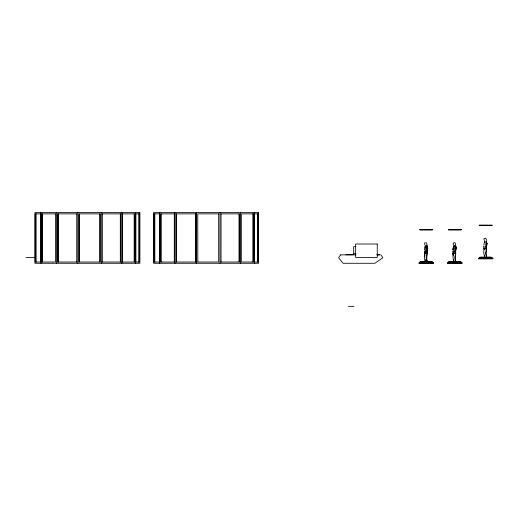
<?xml version="1.0" encoding="UTF-8"?>
<svg xmlns="http://www.w3.org/2000/svg" width="519" height="519" viewBox="0 0 519 519"><rect width="100%" height="100%" fill="white"/><g stroke="black" fill="none" stroke-linecap="round" stroke-linejoin="round"><path stroke-width="0.78" d="M454.501 248.056L454.086 251.443M485.33 243.638L485.271 245.526M424.49 250.009L424.73 247.226M453.055 250.009L453.288 247.226M486.284 243.924L486.744 244.17L486.601 242.373M427.131 252.377L426.923 250.943C428.415 250.307 426.43 245.883 426.994 244.014L426.397 242.684L424.594 243.028L424.853 245M455.695 252.377L455.481 250.943C456.98 250.307 454.994 245.883 455.559 244.014L454.962 242.684L453.152 243.028L453.411 245M485.291 246.81C488.684 246.772 485.602 241.601 486.387 239.596L485.79 238.266L483.98 238.61L484.24 240.582M426.916 246.914L426.936 246.493L427.747 248.004L427.487 247.764L427.565 248.698L426.852 250.061M455.474 246.914L455.5 246.493L456.311 248.004L456.052 247.764L456.13 248.698L455.416 250.061M483.857 245.033L483.987 243.651M484.765 242.827L484.921 241.854M427.195 247.608L427.014 245.941L427.208 246.791M455.76 247.608L455.578 245.941L455.773 246.791M486.582 243.19L486.407 241.523M424.931 253L425.249 252.37M453.489 253L453.814 252.37M484.318 248.582L484.714 247.868M425.522 251.443L425.852 247.985M424.354 263.01L424.756 261.712M452.912 263.01L453.314 261.712M483.74 258.592L484.143 257.288M426.923 247.005L427.092 246.583L427.351 248.588L426.89 248.342M455.487 247.005L455.656 246.583L455.916 248.588L455.455 248.342M486.309 242.587L486.478 242.165L486.744 244.17L485.401 248.893M486.563 245.124L486.874 243.346L487.133 243.586L486.426 242.321M422.57 263.01L423.348 261.712M451.134 263.01L451.906 261.712M481.956 258.592L482.735 257.288M454.099 247.025L453.989 246.019L453.677 247.193L454.073 245.987L454.294 247.329M421.039 263.01L422.135 261.712M449.603 263.01L450.7 261.712M480.425 258.592L481.528 257.288M425.917 253.557L425.236 253.642L425.087 252.831L425.184 253.499M454.482 253.557L453.801 253.642L453.645 252.831L453.749 253.499M485.31 249.139L484.629 249.224L484.474 248.413L484.577 249.081M419.865 263.01L421.207 261.712M448.422 263.01L449.772 261.712M479.251 258.592L480.6 257.288M419.125 263.01L420.624 261.712M447.689 263.01L449.188 261.712M478.512 258.592L480.017 257.288M423.64 261.771L423.984 261.576M452.205 261.771L452.549 261.576M483.033 257.353L483.371 257.158M340.639 254.861L338.635 257.761L343.04 263.276L374.893 263.276L382.834 257.755L380.901 254.861M422.557 261.771L423.037 261.576M451.115 261.771L451.601 261.576M481.943 257.353L482.43 257.158M421.72 261.771L422.31 261.576M450.284 261.771L450.875 261.576M481.113 257.353L481.703 257.158M421.194 261.771L421.856 261.576M449.759 261.771L450.421 261.576M480.588 257.353L481.249 257.158M421.019 261.771L431.516 261.771M449.584 261.771L460.074 261.771M480.406 257.353L490.903 257.353M426.203 245.961L426.826 245.811L427.351 246.707L426.826 245.811L426.209 245.837M454.761 245.961L455.39 245.811L455.909 246.707L455.39 245.811L454.767 245.837M424.711 251.196L424.354 251.319L425.904 251.228M453.275 251.196L452.918 251.319L454.462 251.228M40.839 213.873L35.234 213.873L35.234 262.024L40.839 262.024M77.091 213.873L57.557 213.873L57.557 262.024L77.091 262.024M99.985 213.873L79.05 213.873L79.089 262.024L99.985 262.024L99.985 213.873L99.946 262.024M101.906 213.873L120.745 213.873L120.745 262.024L101.906 262.024M121.848 213.873L134.901 213.873L134.901 262.024L121.848 262.024M135.719 213.873L139.643 213.873L139.643 262.024L135.719 262.024M159.534 213.873L153.929 213.873L153.929 262.024L159.534 262.024M174.974 213.873L160.585 213.873L160.585 262.024L174.974 262.024M196.156 213.873L176.252 213.873L176.252 262.024L196.156 262.024M218.687 213.873L197.752 213.873L197.83 262.024M220.607 213.873L239.447 213.873L239.447 262.024L220.607 262.024M254.42 213.873L258.345 213.873L258.345 262.024L254.42 262.024M479.147 225.207L492.161 225.207M479.147 225.298L492.161 225.298M480.094 225.369L491.214 225.369M479.478 225.506L491.837 225.506M419.761 229.625L432.775 229.625M448.319 229.625L461.339 229.625M419.761 229.716L432.775 229.716M448.319 229.716L461.339 229.716M420.085 229.923L432.444 229.923M448.65 229.923L461.008 229.923M355.943 246.642L353.686 246.642L353.686 254.861L355.943 254.861M353.686 253.746L355.943 253.746M346.089 254.751L353.095 254.751M377.002 254.751L379.914 254.751M340.574 254.861L345.849 254.861M346.089 254.861L353.095 254.861M377.002 254.861L379.914 254.861M25.95 257.43L35.37 257.43M478.486 258.858L492.829 258.858M197.752 262.024L218.687 262.024L218.648 213.873M419.093 263.276L433.436 263.276M447.657 263.276L462.001 263.276M348.47 306.379L353.971 306.379M486.608 246.83L486.309 246.519C487.179 249.911 485.291 253.525 486.653 257.015M455.779 251.248L455.429 250.865L455.74 253.35L454.696 257.56L455.851 262.017C454.521 258.43 456.233 254.686 455.487 251.209M427.215 251.248L426.865 250.865L427.182 253.35L426.131 257.56L427.286 262.017C425.956 258.43 427.669 254.686 426.923 251.209M490.066 257.158L490.727 257.353M459.237 261.576L459.899 261.771M430.679 261.576L431.334 261.771M489.612 257.158L490.202 257.353M458.783 261.576L459.373 261.771M430.219 261.576L430.809 261.771M488.885 257.158L489.365 257.353M458.056 261.576L458.536 261.771M429.492 261.576L429.979 261.771M487.938 257.158L488.282 257.353M457.109 261.576L457.453 261.771M428.551 261.576L428.889 261.771M491.298 257.288L492.797 258.592M460.47 261.712L461.968 263.01M431.905 261.712L433.41 263.01M490.715 257.288L492.057 258.592M459.886 261.712L461.229 263.01M431.321 261.712L432.671 263.01M489.787 257.288L490.883 258.592M458.958 261.712L460.055 263.01M430.394 261.712L431.497 263.01M455.916 248.588L455.864 248.114L454.573 253.311M427.351 248.588L427.306 248.114L426.008 253.311M488.574 257.288L489.352 258.592M457.752 261.712L458.524 263.01M429.187 261.712L429.966 263.01M487.166 257.288L487.568 258.592M455.604 246.447L455.747 246.927M456.337 261.712L456.739 263.01M427.04 246.447L427.189 246.927M427.779 261.712L428.181 263.01M425.658 246.901L426.054 248.205M483.766 247.135L484.039 248.873M452.938 251.553L453.269 254.537M424.38 251.553L424.834 255.938M486.524 247.959L486.238 246.772L486.569 248.932L485.525 253.142L486.582 256.976M425.308 261.602L424.36 257.554L424.484 252.74M483.877 248.316L483.753 253.136L484.701 257.177M453.048 252.74L453.113 254.589C453.431 249.055 452.257 259.662 453.93 261.608L453.502 259.63L453.872 261.602M486.575 242.509L486.744 244.17M453.275 254.485L453.359 255.893M424.717 254.485L424.801 255.893M484.603 255.744L484.616 257.19M453.775 259.435L453.788 261.608M425.21 259.435L425.223 261.608M485.654 257.158L485.654 258.592M454.826 261.576L454.826 263.01M426.268 261.576L426.268 263.01M258.241 213.873L258.241 262.024M257.437 213.873L257.437 262.024M254.563 213.873L254.563 262.024M254.336 212.621L254.336 263.276M252.857 213.873L252.857 262.024M240.55 212.621L240.55 263.276M239.012 213.873L239.012 262.024M221.042 213.873L221.042 262.024M219.939 212.621L219.939 263.276M196.578 212.621L196.578 263.276M195.793 213.873L195.793 262.024M195.429 213.873L195.429 262.024M176.616 213.873L176.616 262.024M175.104 212.621L175.104 263.276M174.287 213.873L174.287 262.024M161.279 213.873L161.279 262.024M159.768 212.621L159.768 263.276M159.437 213.873L159.437 262.024M154.818 213.873L154.818 262.024M153.825 213.873L153.825 262.024M139.54 213.873L139.54 262.024M138.742 213.873L138.742 262.024M135.868 213.873L135.868 262.024M135.641 212.621L135.641 263.276M134.162 213.873L134.162 262.024M122.588 213.873L122.588 262.024M121.848 212.621L121.848 263.276M120.317 213.873L120.317 262.024M102.34 213.873L102.34 262.024M101.237 212.621L101.237 263.276M79.128 213.873L79.128 262.024M77.882 212.621L77.882 263.276M76.734 213.873L76.734 262.024M58.277 213.873L58.277 262.024M57.914 213.873L57.914 262.024M56.402 212.621L56.402 263.276M42.577 213.873L42.577 262.024M41.066 212.621L41.066 263.276M40.735 213.873L40.735 262.024M36.116 213.873L36.116 262.024M425.437 246.194L425.411 247.258L425.437 246.194M484.824 241.77L484.798 242.84L484.824 241.77M425.418 245.922L425.067 246.901L425.418 245.922M453.976 245.922L453.625 246.901L453.976 245.922M484.804 241.504L484.454 242.477L484.804 241.504M424.607 253.311L424.548 254.589L424.607 253.369M453.087 248.698L453.074 250.054L453.035 248.731M483.779 246.797L484.149 246.629L483.799 246.804M420.422 261.712L418.872 263.01L433.657 263.01L432.106 261.712L420.422 261.712M448.987 261.712L447.436 263.01L462.221 263.01L460.671 261.712L448.987 261.712M479.816 257.288L478.265 258.592L493.05 258.592L491.499 257.288L479.816 257.288M427.422 261.329L426.767 261.154L427.422 261.329M455.987 261.329L455.325 261.154L455.987 261.329M486.809 256.905L486.154 256.736L486.809 256.905M139.87 212.621L34.903 212.621L34.903 263.276L139.87 263.276L139.87 212.621M258.572 212.621L153.605 212.621L153.605 263.276L258.572 263.276L258.572 212.621M55.585 213.873L41.89 213.873L41.89 262.024L55.585 262.024L55.585 213.873M253.603 213.873L241.29 213.873L241.29 262.024L253.603 262.024L253.603 213.873M377.248 244.021L355.619 244.021L355.619 257.43L377.248 257.43L377.248 244.021M486.601 241.958L486.212 241.393L486.738 242.289L486.601 241.958"/></g></svg>
